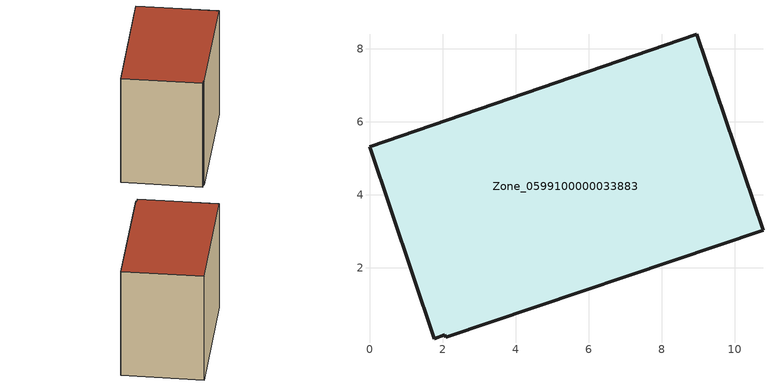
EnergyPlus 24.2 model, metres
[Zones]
Zone_0599100000033883
 floor ground (C_G): 2.06,0.17 1.77,0.06 0,5.32 8.97,8.4 10.78,3.03 2.09,0.1 z0.43
 wall outside (C_F): 10.78,3.03 8.97,8.4 0,5.32 1.77,0.06 2.06,0.17 2.09,0.1 10.78,3.03 z0.43:8.56
 roof outside (C_R): 2.09,0.1 10.78,3.03 8.97,8.4 0,5.32 1.77,0.06 2.06,0.17 z8.56
[BUILDING]
Pand.0599100000033883: North Axis=0; Terrain=City; Loads Convergence Tolerance Value=0.04; Temperature Convergence Tolerance Value=0.4; Solar Distribution=FullExterior; Maximum Number of Warmup Days=25; Minimum Number of Warmup Days=1
[Site:Location]
Rotterdam.The.Hague.AP_ZH_NLD Design_Conditions: Latitude=51.96; Longitude=4.45; Time Zone=1; Elevation=-4.5
[SITE:GROUNDTEMPERATURE:BUILDINGSURFACE]
18, 18, 18, 18, 18, 18, 18, 18, 18, 18, 18, 18
[MATERIAL] Thermal Absorptance=0.9; Solar Absorptance=0.7; Visible Absorptance=0.7
Name | Roughness | Thickness | Conductivity | Density | Specific Heat
G.TC.1965-1974 | MediumSmooth | 0.15 | 0.882353 | 540 | 1210
F.TC.1965-1974 | Rough | 0.3 | 0.697674 | 1920 | 840
R.TC.1965-1974 | MediumRough | 0.2 | 0.232558 | 1500 | 1000
[CONSTRUCTION]
C_G: G.TC.1965-1974
C_F: F.TC.1965-1974
C_R: R.TC.1965-1974
[ZONE]
Zone_0599100000033883: Type=1; Multiplier=1; Ceiling Height=Autocalculate; Volume=Autocalculate; Floor Area=autocalculate; Part of Total Floor Area=Yes
[ZONEINFILTRATION:DESIGNFLOWRATE]
Infil_Zone_0599100000033883: Zone or ZoneList or Space or SpaceList=Zone_0599100000033883; Schedule=AlwaysOn; Design Flow Rate Calculation Method=Flow/Area; Flow Rate per Floor Area=0.003; Constant Term Coefficient=1; Temperature Term Coefficient=0; Velocity Term Coefficient=0; Velocity Squared Term Coefficient=0
[HVACTEMPLATE:ZONE:IDEALLOADSAIRSYSTEM]
Zone_0599100000033883: Maximum Heating Supply Air Temperature=50; Minimum Cooling Supply Air Temperature=13; Maximum Heating Supply Air Humidity Ratio=0.0156; Minimum Cooling Supply Air Humidity Ratio=0.0077; Heating Limit=NoLimit; Cooling Limit=NoLimit; Dehumidification Control Type=ConstantSensibleHeatRatio; Cooling Sensible Heat Ratio=0.7; Dehumidification Setpoint=60; Humidification Control Type=None; Humidification Setpoint=30; Outdoor Air Method=None; Outdoor Air Flow Rate per Person=0.00944; Outdoor Air Flow Rate per Zone Floor Area=0; Outdoor Air Flow Rate per Zone=0; Demand Controlled Ventilation Type=None; Outdoor Air Economizer Type=NoEconomizer; Heat Recovery Type=None; Sensible Heat Recovery Effectiveness=0.7; Latent Heat Recovery Effectiveness=0.65
[ZONECONTROL:THERMOSTAT]
ThermostatControl_Zone_0599100000033883: Zone or ZoneList=Zone_0599100000033883; Control Type Schedule=DualSetpointControlType; Control 1=Thermostat_Zone_0599100000033883; Temperature Difference Between Cutout And Setpoint=0
[THERMOSTATSETPOINT:DUALSETPOINT]
Thermostat_Zone_0599100000033883: Heating Setpoint Temperature Schedule=HeatingSetpoint_Zone_0599100000033883; Cooling Setpoint Temperature Schedule=CoolingSetpoint_Zone_0599100000033883
[SCHEDULE:COMPACT]
HeatingSetpoint_Zone_0599100000033883: Through: 12/31, For: AllDays, Until: 24:00, 21
CoolingSetpoint_Zone_0599100000033883: Through: 12/31, For: AllDays, Until: 24:00, 24
DualSetpointControlType: Through: 12/31, For: AllDays, Until: 24:00, 4
AlwaysOn: Through: 12/31, For: AllDays, Until: 24:00, 1
